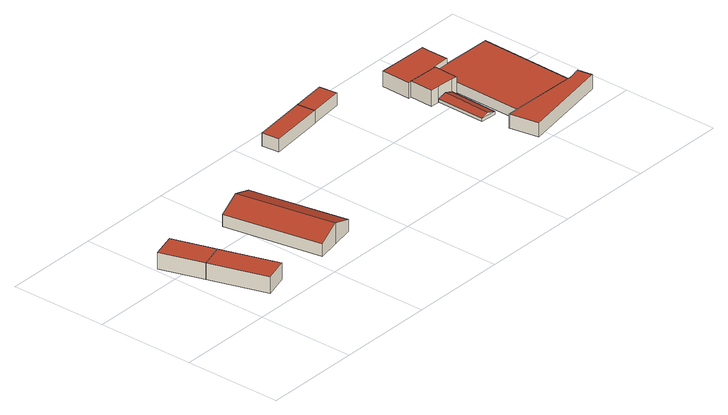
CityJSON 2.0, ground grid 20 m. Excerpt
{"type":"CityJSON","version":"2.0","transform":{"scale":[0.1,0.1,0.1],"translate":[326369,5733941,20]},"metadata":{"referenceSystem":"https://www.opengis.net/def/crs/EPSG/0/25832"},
"CityObjects":{
"building1":{"type":"Building","attributes":{"Gemeindeschluessel":"05170012","Geometrietyp2DReferenz":"3000","function":"31001_2720"},"address":[{"country":"Germany","locality":"Hamminkeln","thoroughfareNumber":"4","thoroughfareName":"Alte Poststraße"}],"children":["building1-1","building1-2"]},
"building1-1":{"type":"BuildingPart","attributes":{"roofType":"1000","measuredHeight":3.34},"parents":["building1"],"geometry":[{"type":"Solid","lod":"2","boundaries":[[[[0,1,2,3]],[[4,5,1,0]],[[6,7,5,4]],[[0,3,6,4]],[[2,1,5,7]],[[3,2,7,6]]]],"semantics":{"surfaces":[{"type":"WallSurface"},{"type":"RoofSurface"},{"type":"GroundSurface"},{"type":"ClosureSurface"}],"values":[[0,0,0,1,2,3]]}}]},
"building1-2":{"type":"BuildingPart","attributes":{"roofType":"1000","measuredHeight":3.4},"address":[{"country":"Germany","locality":"Hamminkeln","thoroughfareNumber":"4","thoroughfareName":"Alte Poststraße"}],"parents":["building1"],"geometry":[{"type":"Solid","lod":"2","boundaries":[[[[3,2,8,9]],[[10,11,7,6]],[[9,8,11,10]],[[6,3,9,10]],[[2,7,11,8]],[[3,6,7,2]]]],"semantics":{"surfaces":[{"type":"WallSurface"},{"type":"RoofSurface"},{"type":"GroundSurface"},{"type":"ClosureSurface"}],"values":[[0,0,0,1,2,3]]}}]},
"building2":{"type":"Building","attributes":{"Geometrietyp2DReferenz":"3000","Gemeindeschluessel":"05170012","function":"31001_2740","roofType":"3100","measuredHeight":4.25},"address":[{"country":"Germany","locality":"Hamminkeln","thoroughfareNumber":"4","thoroughfareName":"Alte Poststraße"}],"geometry":[{"type":"Solid","lod":"2","boundaries":[[[[12,13,14,15]],[[16,17,13,12]],[[18,19,17,16]],[[20,21,19,18]],[[22,23,21,20]],[[24,25,23,22]],[[15,14,25,24]],[[16,12,15,18]],[[24,22,20,18,15]],[[13,17,19,21,23,25,14]]]],"semantics":{"surfaces":[{"type":"WallSurface"},{"type":"RoofSurface"},{"type":"GroundSurface"}],"values":[[0,0,0,0,0,0,0,1,1,2]]}}]},
"building3":{"type":"Building","attributes":{"Geometrietyp2DReferenz":"3000","Gemeindeschluessel":"05170012","function":"31001_2724","roofType":"1000","measuredHeight":2.63},"address":[{"country":"Germany","locality":"Hamminkeln","thoroughfareNumber":"4","thoroughfareName":"Alte Poststraße"}],"geometry":[{"type":"Solid","lod":"2","boundaries":[[[[26,27,28,29]],[[30,31,27,26]],[[32,33,31,30]],[[29,28,33,32]],[[30,26,29,32]],[[27,31,33,28]]]],"semantics":{"surfaces":[{"type":"WallSurface"},{"type":"RoofSurface"},{"type":"GroundSurface"}],"values":[[0,0,0,0,1,2]]}}]},
"building4":{"type":"Building","attributes":{"Geometrietyp2DReferenz":"3000","Gemeindeschluessel":"05170012","function":"31001_2720","roofType":"1000","measuredHeight":2.56},"address":[{"country":"Germany","locality":"Hamminkeln","thoroughfareNumber":"4","thoroughfareName":"Alte Poststraße"}],"geometry":[{"type":"Solid","lod":"2","boundaries":[[[[34,35,36,37]],[[29,38,35,34]],[[32,39,38,29]],[[37,36,39,32]],[[29,34,37,32]],[[35,38,39,36]]]],"semantics":{"surfaces":[{"type":"WallSurface"},{"type":"RoofSurface"},{"type":"GroundSurface"}],"values":[[0,0,0,0,1,2]]}}]},
"building5":{"type":"Building","attributes":{"Geometrietyp2DReferenz":"3000","Gemeindeschluessel":"05170012","function":"31001_2720","roofType":"3100","measuredHeight":1.25},"address":[{"country":"Germany","locality":"Hamminkeln","thoroughfareNumber":"4","thoroughfareName":"Alte Poststraße"}],"geometry":[{"type":"Solid","lod":"2","boundaries":[[[[40,41,42,43]],[[44,45,41,40]],[[46,47,45,44]],[[43,42,47,46]],[[40,48,44]],[[46,49,43]],[[43,49,48,40]],[[44,48,49,46]],[[41,45,47,42]]]],"semantics":{"surfaces":[{"type":"WallSurface"},{"type":"RoofSurface"},{"type":"GroundSurface"}],"values":[[0,0,0,0,0,0,1,1,2]]}}]},
"building6":{"type":"Building","attributes":{"Geometrietyp2DReferenz":"3000","Gemeindeschluessel":"05170012","function":"31001_2720","roofType":"1000","measuredHeight":3.3},"address":[{"country":"Germany","locality":"Hamminkeln","thoroughfareNumber":"4","thoroughfareName":"Alte Poststraße"}],"geometry":[{"type":"Solid","lod":"2","boundaries":[[[[50,51,52,53]],[[54,55,51,50]],[[56,57,55,54]],[[58,59,57,56]],[[60,61,59,58]],[[53,52,61,60]],[[58,56,54,50,53,60]],[[51,55,57,59,61,52]]]],"semantics":{"surfaces":[{"type":"WallSurface"},{"type":"RoofSurface"},{"type":"GroundSurface"}],"values":[[0,0,0,0,0,0,1,2]]}}]},
"building7":{"type":"Building","attributes":{"Geometrietyp2DReferenz":"3000","Gemeindeschluessel":"05170012","function":"31001_2463","roofType":"1000","measuredHeight":3.17},"address":[{"country":"Germany","locality":"Hamminkeln","thoroughfareNumber":"4","thoroughfareName":"Alte Poststraße"}],"geometry":[{"type":"Solid","lod":"2","boundaries":[[[[62,63,64,65]],[[66,67,63,62]],[[68,69,67,66]],[[70,71,69,68]],[[72,73,71,70]],[[74,52,73,72]],[[75,61,52,74]],[[65,64,61,75]],[[74,72,70,68,66,62,65,75]],[[63,67,69,71,73,52,61,64]]]],"semantics":{"surfaces":[{"type":"WallSurface"},{"type":"RoofSurface"},{"type":"GroundSurface"}],"values":[[0,0,0,0,0,0,0,0,1,2]]}}]},
"building8":{"type":"Building","attributes":{"Geometrietyp2DReferenz":"3000","Gemeindeschluessel":"05170012","function":"31001_2720","roofType":"1000","measuredHeight":2.83},"address":[{"country":"Germany","locality":"Hamminkeln","thoroughfareNumber":"4","thoroughfareName":"Alte Poststraße"}],"geometry":[{"type":"Solid","lod":"2","boundaries":[[[[76,77,78,79]],[[80,81,77,76]],[[82,83,81,80]],[[84,85,83,82]],[[86,87,85,84]],[[79,78,87,86]],[[84,82,80,76,79,86]],[[77,81,83,85,87,78]]]],"semantics":{"surfaces":[{"type":"WallSurface"},{"type":"RoofSurface"},{"type":"GroundSurface"}],"values":[[0,0,0,0,0,0,1,2]]}}]},
"building9":{"type":"Building","attributes":{"Geometrietyp2DReferenz":"3000","Gemeindeschluessel":"05170012","function":"31001_2740","roofType":"1000","measuredHeight":2.12},"address":[{"country":"Germany","locality":"Hamminkeln","thoroughfareNumber":"4","thoroughfareName":"Alte Poststraße"}],"geometry":[{"type":"Solid","lod":"2","boundaries":[[[[88,89,90,91]],[[92,93,89,88]],[[94,95,93,92]],[[96,97,95,94]],[[98,81,97,96]],[[99,77,81,98]],[[91,90,77,99]],[[98,96,94,92,88,91,99]],[[89,93,95,97,81,77,90]]]],"semantics":{"surfaces":[{"type":"WallSurface"},{"type":"RoofSurface"},{"type":"GroundSurface"}],"values":[[0,0,0,0,0,0,0,1,2]]}}]}
},
"vertices":[
[122,56,35],[122,56,1],[85,173,1],[85,173,35],[72,41,35],[72,41,1],[36,158,35],[36,158,1],
[58,261,1],[58,261,35],[8,247,35],[8,247,1],
[217,43,34],[217,43,9],[264,52,9],[264,52,52],[181,242,34],[181,242,9],[227,251,52],[227,251,9],[274,260,34],[274,260,9],[279,231,34],[279,231,9],[310,61,34],[310,61,9],
[434,324,39],[434,324,12],[548,337,12],[548,337,39],[430,360,39],[430,360,12],[544,374,39],[544,374,12],
[619,346,39],[619,346,13],[614,382,13],[614,382,39],[548,337,13],[544,374,13],
[770,110,22],[770,110,16],[773,211,16],[773,211,22],[737,112,22],[737,112,16],[739,213,22],[739,213,16],[753,111,28],[756,212,28],
[784,210,48],[784,210,15],[786,260,15],[786,260,48],[773,211,48],[773,211,15],[739,213,48],[739,213,15],[720,214,48],[720,214,15],[721,262,48],[721,262,15],
[717,323,47],[717,323,15],[716,262,15],[716,262,47],[823,321,47],[823,321,15],[822,306,47],[822,306,15],[822,263,47],[822,263,15],[786,263,47],[786,263,15],[786,260,47],[721,262,47],
[782,61,45],[782,61,16],[751,61,16],[751,61,45],[919,59,45],[919,59,16],[942,64,45],[942,64,16],[947,34,45],[947,34,16],[762,2,45],[762,2,16],
[786,260,37],[786,260,16],[784,210,16],[784,210,37],[786,263,37],[786,263,16],[822,263,37],[822,263,16],[924,261,37],[924,261,16],[919,59,37],[782,61,37]
]}
